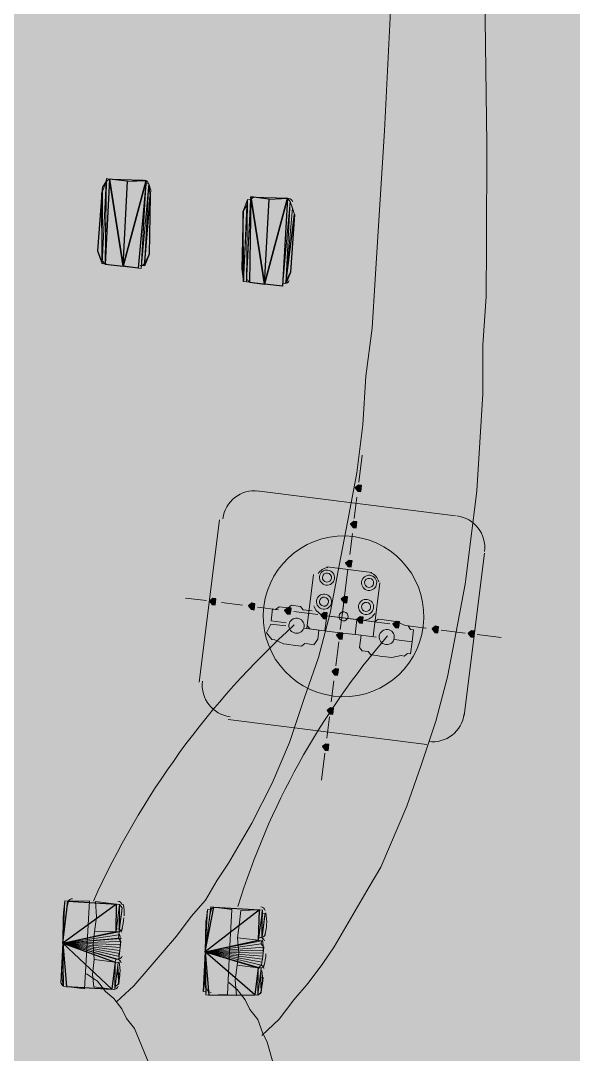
# Model space of a CAD drawing. Header units: metres. Extents: x -4 to 509425, y 7549 to 4732445.
# Drawn here: x 476030.626 to 476032.169, y 4719781.604 to 4719784.49 of the extents above; entities that cross this region are included whole.
import ezdxf

# ---------------------------------------------------------------- set-up
doc = ezdxf.new("R2010")
doc.units = ezdxf.units.M
doc.header["$LTSCALE"] = 0.01
doc.header["$MEASUREMENT"] = 0
doc.layers.get('0').update_dxf_attribs({"lineweight": 0})
doc.layers.add('_SUBESTACIÓN', color=1, linetype='Continuous')
doc.layers.add('SUBESTACION LA VID', color=253, linetype='Continuous')

# ---------------------------------------------------------------- blocks, each defined once
blk = doc.blocks.new('A$Cfff6051d')
at = {"layer": 'SUBESTACION LA VID', "transparency": 33554687}
h = blk.add_hatch(color=256, dxfattribs=at)
h.dxf.hatch_style = 2
h.paths.add_polyline_path([(476031.5767, 4719783.1835), (476031.5778, 4719783.1919), (476031.5694, 4719783.193), (476031.5599, 4719783.1856), (476031.5673, 4719783.1762), (476031.5757, 4719783.1751)])
h = blk.add_hatch(color=256, dxfattribs=at)
h.dxf.hatch_style = 2
h.paths.add_polyline_path([(476031.5641, 4719783.0827), (476031.5651, 4719783.0911), (476031.5567, 4719783.0922), (476031.5473, 4719783.0848), (476031.5546, 4719783.0754), (476031.563, 4719783.0743)])
h = blk.add_hatch(color=256, dxfattribs=at)
h.dxf.hatch_style = 2
h.paths.add_polyline_path([(476031.5504, 4719782.9735), (476031.5515, 4719782.9819), (476031.5431, 4719782.983), (476031.5336, 4719782.9756), (476031.541, 4719782.9662), (476031.5494, 4719782.9651)])
h = blk.add_hatch(color=256, dxfattribs=at)
h.dxf.hatch_style = 2
h.paths.add_polyline_path([(476031.1702, 4719782.8676), (476031.1713, 4719782.876), (476031.1629, 4719782.877), (476031.1534, 4719782.8697), (476031.1608, 4719782.8602), (476031.1692, 4719782.8592)])
h = blk.add_hatch(color=256, dxfattribs=at)
h.dxf.hatch_style = 2
h.paths.add_polyline_path([(476031.5378, 4719782.8727), (476031.5388, 4719782.8811), (476031.5304, 4719782.8822), (476031.521, 4719782.8748), (476031.5283, 4719782.8654), (476031.5367, 4719782.8643)])
h = blk.add_hatch(color=256, dxfattribs=at)
h.dxf.hatch_style = 2
h.paths.add_polyline_path([(476031.2794, 4719782.8539), (476031.2805, 4719782.8623), (476031.2721, 4719782.8634), (476031.2626, 4719782.856), (476031.27, 4719782.8466), (476031.2784, 4719782.8455)])
h = blk.add_hatch(color=256, dxfattribs=at)
h.dxf.hatch_style = 2
h.paths.add_polyline_path([(476031.3802, 4719782.8413), (476031.3813, 4719782.8497), (476031.3729, 4719782.8507), (476031.3634, 4719782.8434), (476031.3708, 4719782.8339), (476031.3792, 4719782.8329)])
h = blk.add_hatch(color=256, dxfattribs=at)
h.dxf.hatch_style = 2
h.paths.add_polyline_path([(476031.481, 4719782.8286), (476031.4821, 4719782.837), (476031.4737, 4719782.8381), (476031.4642, 4719782.8307), (476031.4716, 4719782.8213), (476031.48, 4719782.8202)])
h = blk.add_hatch(color=256, dxfattribs=at)
h.dxf.hatch_style = 2
h.paths.add_polyline_path([(476031.5819, 4719782.816), (476031.5829, 4719782.8244), (476031.5745, 4719782.8254), (476031.565, 4719782.8181), (476031.5724, 4719782.8086), (476031.5808, 4719782.8076)])
h = blk.add_hatch(color=256, dxfattribs=at)
h.dxf.hatch_style = 2
h.paths.add_polyline_path([(476031.6827, 4719782.8034), (476031.6837, 4719782.8118), (476031.6753, 4719782.8128), (476031.6659, 4719782.8055), (476031.6732, 4719782.796), (476031.6816, 4719782.795)])
h = blk.add_hatch(color=256, dxfattribs=at)
h.dxf.hatch_style = 2
h.paths.add_polyline_path([(476031.7919, 4719782.7897), (476031.7929, 4719782.7981), (476031.7845, 4719782.7991), (476031.7751, 4719782.7918), (476031.7824, 4719782.7823), (476031.7908, 4719782.7813)])
h = blk.add_hatch(color=256, dxfattribs=at)
h.dxf.hatch_style = 2
h.paths.add_polyline_path([(476031.5251, 4719782.7719), (476031.5262, 4719782.7803), (476031.5178, 4719782.7814), (476031.5083, 4719782.774), (476031.5157, 4719782.7646), (476031.5241, 4719782.7635)])
h = blk.add_hatch(color=256, dxfattribs=at)
h.dxf.hatch_style = 2
h.paths.add_polyline_path([(476031.8927, 4719782.777), (476031.8937, 4719782.7854), (476031.8853, 4719782.7865), (476031.8759, 4719782.7791), (476031.8832, 4719782.7697), (476031.8916, 4719782.7686)])
h = blk.add_hatch(color=256, dxfattribs=at)
h.dxf.hatch_style = 2
h.paths.add_polyline_path([(476031.5125, 4719782.6711), (476031.5135, 4719782.6795), (476031.5051, 4719782.6806), (476031.4957, 4719782.6732), (476031.503, 4719782.6638), (476031.5114, 4719782.6627)])
h = blk.add_hatch(color=256, dxfattribs=at)
h.dxf.hatch_style = 2
h.paths.add_polyline_path([(476031.4988, 4719782.5619), (476031.4999, 4719782.5703), (476031.4915, 4719782.5714), (476031.482, 4719782.564), (476031.4893, 4719782.5545), (476031.4977, 4719782.5535)])
h = blk.add_hatch(color=256, dxfattribs=at)
h.dxf.hatch_style = 2
h.paths.add_polyline_path([(476031.4862, 4719782.4611), (476031.4872, 4719782.4695), (476031.4788, 4719782.4705), (476031.4694, 4719782.4632), (476031.4767, 4719782.4537), (476031.4851, 4719782.4527)])
at = {"layer": 'SUBESTACION LA VID', "lineweight": 0}
for p, q in [((476030.9123, 4719783.8044), (476030.8745, 4719784.048)), ((476030.9123, 4719783.8044), (476030.9764, 4719784.0438)), ((476031.3071, 4719783.7549), (476031.2694, 4719783.9985)), ((476031.3071, 4719783.7549), (476031.3712, 4719783.9943)), ((476030.8535, 4719783.8117), (476030.8409, 4719783.8474)), ((476030.9721, 4719783.8054), (476030.9847, 4719783.8379)), ((476031.2483, 4719783.7622), (476031.2441, 4719783.7969)), ((476031.3669, 4719783.7559), (476031.3795, 4719783.7884)), ((476030.9063, 4719781.9877), (476030.9053, 4719781.9793)), ((476031.3001, 4719781.9981), (476031.3001, 4719781.9298)), ((476031.3085, 4719781.997), (476031.3001, 4719781.9298)), ((476030.7436, 4719781.9143), (476030.9, 4719781.9373)), ((476030.7436, 4719781.9143), (476030.9, 4719781.9373)), ((476030.7436, 4719781.9143), (476030.9, 4719781.9373)), ((476030.7436, 4719781.9143), (476030.9, 4719781.9373)), ((476030.7436, 4719781.9143), (476030.899, 4719781.9289)), ((476030.7436, 4719781.9143), (476030.9074, 4719781.9279)), ((476031.1415, 4719781.89), (476031.2907, 4719781.9225)), ((476030.7436, 4719781.9143), (476030.9063, 4719781.9195)), ((476030.7436, 4719781.9143), (476030.9063, 4719781.9195)), ((476030.7436, 4719781.9143), (476030.8916, 4719781.8701)), ((476030.7436, 4719781.9143), (476030.8916, 4719781.8701)), ((476030.7436, 4719781.9143), (476030.8916, 4719781.8701)), ((476030.7436, 4719781.9143), (476030.8916, 4719781.8701)), ((476030.7436, 4719781.9143), (476030.9, 4719781.8691)), ((476030.7436, 4719781.9143), (476030.9, 4719781.8691)), ((476030.7436, 4719781.9143), (476030.901, 4719781.8775)), ((476030.7436, 4719781.9143), (476030.901, 4719781.8775)), ((476030.7436, 4719781.9143), (476030.901, 4719781.8775)), ((476030.7436, 4719781.9143), (476030.9021, 4719781.8859)), ((476030.7436, 4719781.9143), (476030.9021, 4719781.8859)), ((476030.7436, 4719781.9143), (476030.9032, 4719781.8943)), ((476030.9032, 4719781.8943), (476030.7436, 4719781.9143)), ((476030.9042, 4719781.9027), (476030.7436, 4719781.9143)), ((476030.9053, 4719781.9111), (476030.7436, 4719781.9143)), ((476030.9053, 4719781.9111), (476030.7436, 4719781.9143)), ((476030.9053, 4719781.9111), (476030.9042, 4719781.9027)), ((476030.9042, 4719781.9027), (476030.9042, 4719781.9027)), ((476031.1415, 4719781.89), (476031.2991, 4719781.9214)), ((476031.1415, 4719781.89), (476031.2991, 4719781.9214)), ((476031.1415, 4719781.89), (476031.2991, 4719781.9214)), ((476031.1415, 4719781.89), (476031.2991, 4719781.9214)), ((476031.1415, 4719781.89), (476031.2991, 4719781.9214)), ((476031.1415, 4719781.89), (476031.298, 4719781.913)), ((476031.1415, 4719781.89), (476031.298, 4719781.913)), ((476031.1415, 4719781.89), (476031.3053, 4719781.9036)), ((476031.1415, 4719781.89), (476031.3053, 4719781.9036)), ((476031.1415, 4719781.89), (476031.3043, 4719781.8952)), ((476031.3043, 4719781.8952), (476031.1415, 4719781.89)), ((476031.3043, 4719781.8952), (476031.3032, 4719781.8868)), ((476031.1415, 4719781.89), (476031.152, 4719781.7692)), ((476031.1415, 4719781.89), (476031.299, 4719781.8532)), ((476031.1415, 4719781.89), (476031.299, 4719781.8532)), ((476031.1415, 4719781.89), (476031.299, 4719781.8532)), ((476031.1415, 4719781.89), (476031.299, 4719781.8532)), ((476031.1415, 4719781.89), (476031.3001, 4719781.8616)), ((476031.1415, 4719781.89), (476031.3001, 4719781.8616)), ((476031.1415, 4719781.89), (476031.3011, 4719781.87)), ((476031.1415, 4719781.89), (476031.3022, 4719781.8784)), ((476031.3022, 4719781.8784), (476031.1415, 4719781.89)), ((476031.3022, 4719781.8784), (476031.1415, 4719781.89)), ((476031.3032, 4719781.8868), (476031.1415, 4719781.89)), ((476031.3022, 4719781.8784), (476031.3032, 4719781.8868)), ((476030.8895, 4719781.7851), (476030.8989, 4719781.8607)), ((476030.8905, 4719781.7935), (476030.8989, 4719781.8607)), ((476031.2979, 4719781.7765), (476031.2969, 4719781.8364))]:
    blk.add_line(p, q, dxfattribs=at)
at = {"layer": 'SUBESTACION LA VID', "lineweight": 15}
for p, q in [((476030.968, 4719784.0448), (476030.8745, 4719784.048)), ((476030.9249, 4719784.0417), (476030.9123, 4719783.8044)), ((476031.3712, 4719783.9943), (476031.2778, 4719783.9974)), ((476031.3198, 4719783.9922), (476031.3071, 4719783.7549)), ((476030.8619, 4719783.8107), (476030.9543, 4719783.7991)), ((476031.2651, 4719783.7601), (476031.3575, 4719783.7485)), ((476031.5799, 4719783.277), (476031.5704, 4719783.2014)), ((476031.2859, 4719783.1773), (476031.8403, 4719783.1078)), ((476031.5652, 4719783.1594), (476031.5578, 4719783.1006)), ((476031.125, 4719782.6429), (476031.1819, 4719783.0965)), ((476031.5525, 4719783.0586), (476031.5452, 4719782.9998)), ((476031.8642, 4719782.5502), (476031.9211, 4719783.0038)), ((476031.6071, 4719782.9493), (476031.4811, 4719782.9651)), ((476031.523, 4719782.8234), (476031.5399, 4719782.9578)), ((476031.5399, 4719782.9578), (476031.5325, 4719782.899)), ((476031.0862, 4719782.8781), (476031.145, 4719782.8708)), ((476031.187, 4719782.8655), (476031.2458, 4719782.8581)), ((476031.2878, 4719782.8528), (476031.3466, 4719782.8455)), ((476031.5273, 4719782.857), (476031.5188, 4719782.7898)), ((476031.3886, 4719782.8402), (476031.4558, 4719782.8318)), ((476031.6155, 4719782.8118), (476031.4642, 4719782.8307)), ((476031.4758, 4719782.7866), (476031.481, 4719782.8286)), ((476031.4894, 4719782.8276), (476031.5566, 4719782.8191)), ((476031.5598, 4719782.7761), (476031.565, 4719782.8181)), ((476031.5178, 4719782.7814), (476031.417, 4719782.794)), ((476031.5987, 4719782.8139), (476031.6575, 4719782.8065)), ((476031.6995, 4719782.8012), (476031.7583, 4719782.7939)), ((476031.8003, 4719782.7886), (476031.8675, 4719782.7802)), ((476031.5178, 4719782.7814), (476031.5766, 4719782.774)), ((476031.9011, 4719782.776), (476031.9683, 4719782.7675)), ((476031.5146, 4719782.7562), (476031.5062, 4719782.689)), ((476031.5009, 4719782.647), (476031.4936, 4719782.5882)), ((476031.2058, 4719782.5389), (476031.7602, 4719782.4694)), ((476031.4883, 4719782.5461), (476031.4809, 4719782.4873)), ((476031.4757, 4719782.4453), (476031.4662, 4719782.3697))]:
    blk.add_line(p, q, dxfattribs=at)
for points in [[(476031.6697, 4719784.7418), (476031.6422, 4719784.1821), (476031.6243, 4719783.9028), (476031.6158, 4719783.7674), (476031.6074, 4719783.6319), (476031.5905, 4719783.4975), (476031.582, 4719783.362), (476031.5652, 4719783.2276), (476031.5399, 4719783.0943), (476031.5158, 4719782.9693), (476031.4905, 4719782.836), (476031.4579, 4719782.7121), (476031.418, 4719782.5976), (476031.377, 4719782.4748), (476031.3286, 4719782.3614), (476031.2719, 4719782.2491), (476031.2393, 4719782.1934), (476031.2067, 4719782.1378), (476031.1752, 4719782.0905), (476031.1426, 4719782.0349), (476031.1027, 4719781.9887), (476031.0617, 4719781.9341), (476031.0218, 4719781.8879), (476030.9819, 4719781.8417), (476030.942, 4719781.7955), (476030.8937, 4719781.7504)], [(476031.9207, 4719784.7018), (476031.9278, 4719784.1463), (476031.9267, 4719783.8649), (476031.9256, 4719783.72), (476031.9171, 4719783.5845), (476031.9171, 4719783.448), (476031.9086, 4719783.3126), (476031.9002, 4719783.1771), (476031.8833, 4719783.0427), (476031.8675, 4719782.9167), (476031.8423, 4719782.7833), (476031.8181, 4719782.6584), (476031.7855, 4719782.5345), (476031.7445, 4719782.4116), (476031.7045, 4719782.2972), (476031.6562, 4719782.1838), (476031.632, 4719782.1271), (476031.5994, 4719782.0715), (476031.5669, 4719782.0158), (476031.5343, 4719781.9602), (476031.5017, 4719781.9045), (476031.4702, 4719781.8573), (476031.4292, 4719781.8027), (476031.3893, 4719781.7565), (476031.3483, 4719781.7019), (476031.3, 4719781.6568)], [(476030.9249, 4719784.0417), (476030.8745, 4719784.048), (476030.8661, 4719784.0491), (476030.8651, 4719784.0407), (476030.8546, 4719784.0249), (476030.8525, 4719784.0081), (476030.8409, 4719783.8474), (476030.8535, 4719783.8117), (476030.8619, 4719783.8107), (476030.9123, 4719783.8044), (476030.9249, 4719784.0417)], [(476030.8651, 4719784.0407), (476030.8525, 4719784.0081), (476030.8409, 4719783.8474), (476030.8535, 4719783.8117)], [(476030.9249, 4719784.0417), (476030.968, 4719784.0448), (476030.9764, 4719784.0438), (476030.9753, 4719784.0354), (476030.9837, 4719784.0343), (476030.99, 4719784.0165), (476030.9879, 4719783.9997), (476030.9847, 4719783.8379), (476030.9732, 4719783.8138), (476030.9721, 4719783.8054), (476030.9637, 4719783.8064), (476030.9627, 4719783.798), (476030.9543, 4719783.7991), (476030.9123, 4719783.8044), (476030.9249, 4719784.0417)], [(476030.9732, 4719783.8138), (476030.9847, 4719783.8379), (476030.9879, 4719783.9997), (476030.9837, 4719784.0343)], [(476031.3198, 4719783.9922), (476031.2778, 4719783.9974), (476031.2694, 4719783.9985), (476031.2683, 4719783.9901), (476031.2599, 4719783.9912), (476031.2578, 4719783.9744), (476031.2473, 4719783.9586), (476031.2441, 4719783.7969), (476031.2493, 4719783.7706), (476031.2483, 4719783.7622), (476031.2567, 4719783.7612), (476031.2651, 4719783.7601), (476031.3071, 4719783.7549), (476031.3198, 4719783.9922)], [(476031.2599, 4719783.9912), (476031.2473, 4719783.9586), (476031.2441, 4719783.7969), (476031.2483, 4719783.7622)], [(476031.3198, 4719783.9922), (476031.3712, 4719783.9943), (476031.3786, 4719783.9848), (476031.3849, 4719783.967), (476031.3911, 4719783.9491), (476031.3795, 4719783.7884), (476031.368, 4719783.7643), (476031.3669, 4719783.7559), (476031.3585, 4719783.7569), (476031.3575, 4719783.7485), (476031.3071, 4719783.7549), (476031.3198, 4719783.9922)], [(476031.368, 4719783.7643), (476031.3795, 4719783.7884), (476031.3911, 4719783.9491), (476031.3786, 4719783.9848)], [(476031.4254, 4719782.7929), (476031.4264, 4719782.8013), (476031.4443, 4719782.9441)], [(476031.4338, 4719782.7919), (476031.4264, 4719782.8013), (476031.4443, 4719782.9441)], [(476031.6102, 4719782.7698), (476031.6112, 4719782.7782), (476031.6291, 4719782.921)], [(476031.3676, 4719782.8087), (476031.3256, 4719782.814), (476031.3288, 4719782.8392), (476031.3298, 4719782.8476), (476031.3382, 4719782.8465), (476031.3477, 4719782.8539), (476031.3729, 4719782.8507), (476031.3824, 4719782.8581), (476031.4076, 4719782.8549), (476031.4149, 4719782.8455), (476031.4233, 4719782.8444), (476031.4317, 4719782.8433), (476031.4401, 4719782.8423)], [(476031.6155, 4719782.8118), (476031.6249, 4719782.8191), (476031.6333, 4719782.8181), (476031.6417, 4719782.817), (476031.6669, 4719782.8139), (476031.6753, 4719782.8128), (476031.6995, 4719782.8012), (476031.7079, 4719782.8002), (476031.7152, 4719782.7907), (476031.7236, 4719782.7897), (476031.7194, 4719782.7561), (476031.669, 4719782.7624), (476031.7194, 4719782.7561), (476031.7152, 4719782.7225), (476031.7068, 4719782.7235), (476031.6973, 4719782.7162), (476031.6889, 4719782.7172), (476031.6627, 4719782.712), (476031.6543, 4719782.713), (476031.6291, 4719782.7162), (476031.6207, 4719782.7173), (476031.6123, 4719782.7183), (476031.6039, 4719782.7194), (476031.5965, 4719782.7288), (476031.5797, 4719782.7309), (476031.5724, 4719782.7404), (476031.5766, 4719782.774), (476031.6186, 4719782.7687), (476031.5766, 4719782.774)], [(476031.3666, 4719782.8003), (476031.3246, 4719782.8056), (476031.313, 4719782.7814), (476031.3204, 4719782.772), (476031.3277, 4719782.7625), (476031.3361, 4719782.7615), (476031.3603, 4719782.7499), (476031.3687, 4719782.7489), (476031.3939, 4719782.7457), (476031.4023, 4719782.7446), (476031.4107, 4719782.7436), (476031.4201, 4719782.7509), (476031.4285, 4719782.7499), (476031.4453, 4719782.7478), (476031.4558, 4719782.7635), (476031.459, 4719782.7887), (476031.417, 4719782.794)], [(476030.8938, 4719782.0234), (476030.7583, 4719782.0319), (476030.7499, 4719782.0329), (476030.7488, 4719782.0245), (476030.7478, 4719782.0161), (476030.7467, 4719782.0077), (476030.7457, 4719781.9993), (476030.7436, 4719781.9143), (476030.9042, 4719781.9027), (476030.9053, 4719781.9111), (476030.9063, 4719781.9195), (476030.899, 4719781.9289), (476030.9, 4719781.9373), (476030.9011, 4719781.9457), (476030.8927, 4719781.9468), (476030.9011, 4719781.9457), (476030.9021, 4719781.9541), (476030.9032, 4719781.9625), (476030.9042, 4719781.9709), (476030.9053, 4719781.9793), (476030.9063, 4719781.9877), (476030.9074, 4719781.9961), (476030.9084, 4719782.0045), (476030.9095, 4719782.0129), (476030.9022, 4719782.0224), (476030.8938, 4719782.0234)], [(476030.754, 4719781.7935), (476030.8044, 4719781.7872), (476030.8118, 4719781.9142), (476030.8181, 4719782.0329), (476030.7583, 4719782.0319)], [(476030.8927, 4719781.9468), (476030.8328, 4719781.9457), (476030.8381, 4719781.9877), (476030.835, 4719782.0308), (476030.8938, 4719782.0234)], [(476031.2928, 4719782.0075), (476031.1657, 4719782.0149), (476031.1573, 4719782.016), (476031.1563, 4719782.0076), (476031.1479, 4719782.0086), (476031.1468, 4719782.0002), (476031.1458, 4719781.9918), (476031.1447, 4719781.9834), (476031.1437, 4719781.975), (476031.1415, 4719781.89), (476031.3032, 4719781.8868), (476031.3043, 4719781.8952), (476031.3053, 4719781.9036), (476031.298, 4719781.913), (476031.2991, 4719781.9214), (476031.2907, 4719781.9225), (476031.2917, 4719781.9309), (476031.3001, 4719781.9298), (476031.3012, 4719781.9382), (476031.3022, 4719781.9466), (476031.3033, 4719781.955), (476031.3043, 4719781.9634), (476031.3054, 4719781.9718), (476031.3064, 4719781.9802), (476031.3075, 4719781.9886), (476031.3085, 4719781.997), (476031.3001, 4719781.9981), (476031.3012, 4719782.0065), (476031.2928, 4719782.0075)], [(476031.152, 4719781.7692), (476031.2034, 4719781.7713), (476031.2098, 4719781.8899), (476031.2161, 4719782.0086), (476031.1657, 4719782.0149)], [(476030.7446, 4719781.9909), (476030.7436, 4719781.9143), (476030.7414, 4719781.8292)], [(476031.2907, 4719781.9225), (476031.2318, 4719781.9298), (476031.2371, 4719781.9718), (476031.2413, 4719782.0054), (476031.2928, 4719782.0075)], [(476031.1437, 4719781.975), (476031.1415, 4719781.89), (476031.1405, 4719781.8133)], [(476030.8905, 4719781.8617), (476030.8317, 4719781.8691), (476030.8286, 4719781.9121), (476030.8328, 4719781.9457), (476030.8927, 4719781.9468)], [(476031.2896, 4719781.8458), (476031.2308, 4719781.8532), (476031.235, 4719781.8868), (476031.2318, 4719781.9298), (476031.2907, 4719781.9225)], [(476030.8811, 4719781.7861), (476030.754, 4719781.7935), (476030.7456, 4719781.7946), (476030.7383, 4719781.804), (476030.7393, 4719781.8124), (476030.7404, 4719781.8208), (476030.7414, 4719781.8292), (476030.7436, 4719781.9143), (476030.9042, 4719781.9027), (476030.9032, 4719781.8943), (476030.9021, 4719781.8859), (476030.901, 4719781.8775), (476030.9, 4719781.8691), (476030.8916, 4719781.8701), (476030.8905, 4719781.8617), (476030.8989, 4719781.8607), (476030.8979, 4719781.8523), (476030.8968, 4719781.8439), (476030.8958, 4719781.8355), (476030.9031, 4719781.826), (476030.9021, 4719781.8176), (476030.901, 4719781.8092), (476030.9, 4719781.8008), (476030.8905, 4719781.7935), (476030.8895, 4719781.7851), (476030.8811, 4719781.7861)], [(476030.8811, 4719781.7861), (476030.8307, 4719781.7924), (476030.8265, 4719781.8271), (476030.8317, 4719781.8691), (476030.8905, 4719781.8617)], [(476031.2801, 4719781.7702), (476031.152, 4719781.7692), (476031.1436, 4719781.7703), (476031.1446, 4719781.7787), (476031.1362, 4719781.7797), (476031.1373, 4719781.7881), (476031.1383, 4719781.7965), (476031.1394, 4719781.8049), (476031.1405, 4719781.8133), (476031.1415, 4719781.89), (476031.3032, 4719781.8868), (476031.3022, 4719781.8784), (476031.3011, 4719781.87), (476031.3001, 4719781.8616), (476031.299, 4719781.8532), (476031.2896, 4719781.8458), (476031.298, 4719781.8448), (476031.2969, 4719781.8364), (476031.2959, 4719781.828), (476031.2948, 4719781.8196), (476031.3032, 4719781.8185), (476031.3022, 4719781.8101), (476031.3011, 4719781.8017), (476031.3001, 4719781.7933), (476031.299, 4719781.7849), (476031.2979, 4719781.7765), (476031.2885, 4719781.7692), (476031.2801, 4719781.7702)], [(476031.2801, 4719781.7702), (476031.2286, 4719781.7681), (476031.2255, 4719781.8112), (476031.2308, 4719781.8532), (476031.2896, 4719781.8458)], [(476031.1621, 4719780.7611), (476031.1359, 4719780.8241), (476031.1191, 4719780.8945), (476031.1118, 4719780.9722), (476031.095, 4719781.0426), (476031.0709, 4719781.1906), (476031.0552, 4719781.3377), (476031.0384, 4719781.408), (476031.0217, 4719781.4784), (476030.9965, 4719781.5498), (476030.9703, 4719781.6128), (476030.944, 4719781.6758), (476030.922, 4719781.7042), (476030.9084, 4719781.7315), (476030.8863, 4719781.7598), (476030.8632, 4719781.7798), (476030.8412, 4719781.8082), (476030.8097, 4719781.8292)], [(476031.3637, 4719780.7358), (476031.3543, 4719780.7967), (476031.347, 4719780.8745), (476031.347, 4719780.9427), (476031.347, 4719781.011), (476031.3565, 4719781.1548), (476031.3576, 4719781.2997), (476031.3587, 4719781.3764), (476031.3503, 4719781.4457), (476031.342, 4719781.515), (476031.3325, 4719781.5759), (476031.3147, 4719781.6379), (476031.3011, 4719781.6652), (476031.2885, 4719781.7009), (476031.2664, 4719781.7293), (476031.2528, 4719781.7566), (476031.2307, 4719781.7849), (476031.2077, 4719781.8049)]]:
    blk.add_lwpolyline(points, dxfattribs=at)
at = {"layer": 'SUBESTACION LA VID', "lineweight": 0}
for points in [[(476030.8619, 4719783.8107), (476030.8651, 4719784.0407), (476030.8619, 4719783.8107), (476030.8651, 4719784.0407), (476030.8619, 4719783.8107), (476030.8651, 4719784.0407), (476030.8535, 4719783.8117), (476030.8651, 4719784.0407), (476030.8535, 4719783.8117), (476030.8651, 4719784.0407), (476030.8535, 4719783.8117), (476030.8651, 4719784.0407)], [(476030.8745, 4719784.048), (476030.8619, 4719783.8107), (476030.8661, 4719784.0491), (476030.8619, 4719783.8107), (476030.8661, 4719784.0491)], [(476030.9249, 4719784.0417), (476030.8745, 4719784.048), (476030.9249, 4719784.0417)], [(476030.968, 4719784.0448), (476030.9249, 4719784.0417), (476030.9764, 4719784.0438)], [(476030.9543, 4719783.7991), (476030.9764, 4719784.0438), (476030.9543, 4719783.7991)], [(476030.9764, 4719784.0438), (476030.9627, 4719783.798), (476030.9753, 4719784.0354), (476030.9627, 4719783.798), (476030.9753, 4719784.0354), (476030.9637, 4719783.8064), (476030.9753, 4719784.0354)], [(476030.9637, 4719783.8064), (476030.9837, 4719784.0343), (476030.9637, 4719783.8064), (476030.9837, 4719784.0343), (476030.9637, 4719783.8064), (476030.9837, 4719784.0343), (476030.9637, 4719783.8064)], [(476030.9837, 4719784.0343), (476030.9721, 4719783.8054), (476030.99, 4719784.0165), (476030.9721, 4719783.8054), (476030.9879, 4719783.9997)], [(476030.8535, 4719783.8117), (476030.8546, 4719784.0249), (476030.8535, 4719783.8117), (476030.8525, 4719784.0081)], [(476031.2483, 4719783.7622), (476031.2578, 4719783.9744), (476031.2483, 4719783.7622), (476031.2473, 4719783.9586)], [(476031.2567, 4719783.7612), (476031.2694, 4719783.9985), (476031.2567, 4719783.7612), (476031.2683, 4719783.9901), (476031.2567, 4719783.7612), (476031.2599, 4719783.9912), (476031.2567, 4719783.7612), (476031.2599, 4719783.9912), (476031.2567, 4719783.7612), (476031.2599, 4719783.9912), (476031.2567, 4719783.7612), (476031.2599, 4719783.9912), (476031.2483, 4719783.7622), (476031.2599, 4719783.9912)], [(476031.2651, 4719783.7601), (476031.2694, 4719783.9985), (476031.2651, 4719783.7601)], [(476031.2778, 4719783.9974), (476031.3198, 4719783.9922), (476031.2694, 4719783.9985)], [(476031.3198, 4719783.9922), (476031.3712, 4719783.9943), (476031.3198, 4719783.9922)], [(476031.3575, 4719783.7485), (476031.3712, 4719783.9943), (476031.3575, 4719783.7485), (476031.3712, 4719783.9943)], [(476031.3575, 4719783.7485), (476031.3786, 4719783.9848), (476031.3575, 4719783.7485), (476031.3786, 4719783.9848), (476031.3585, 4719783.7569), (476031.3786, 4719783.9848), (476031.3585, 4719783.7569)], [(476031.3669, 4719783.7559), (476031.3786, 4719783.9848), (476031.3669, 4719783.7559), (476031.3786, 4719783.9848), (476031.3669, 4719783.7559), (476031.3786, 4719783.9848), (476031.3669, 4719783.7559), (476031.3849, 4719783.967), (476031.3669, 4719783.7559), (476031.3911, 4719783.9491)], [(476030.7436, 4719781.9143), (476030.7488, 4719782.0245), (476030.7436, 4719781.9143), (476030.7499, 4719782.0329)], [(476030.7436, 4719781.9143), (476030.7583, 4719782.0319), (476030.7436, 4719781.9143), (476030.7583, 4719782.0319), (476030.7436, 4719781.9143), (476030.7583, 4719782.0319)], [(476030.7436, 4719781.9143), (476030.8927, 4719781.9468), (476030.9022, 4719782.0224), (476030.8927, 4719781.9468), (476030.9022, 4719782.0224), (476030.8927, 4719781.9468), (476030.7436, 4719781.9143)], [(476030.9022, 4719782.0224), (476030.8927, 4719781.9468), (476030.9022, 4719782.0224), (476030.9011, 4719781.9457), (476030.7436, 4719781.9143)], [(476030.7436, 4719781.9143), (476030.9011, 4719781.9457), (476030.9022, 4719782.0224)], [(476030.7436, 4719781.9143), (476030.7467, 4719782.0077), (476030.7436, 4719781.9143), (476030.7467, 4719782.0077), (476030.7436, 4719781.9143), (476030.7478, 4719782.0161), (476030.7436, 4719781.9143), (476030.7478, 4719782.0161)], [(476030.8938, 4719782.0234), (476030.8927, 4719781.9468), (476030.8938, 4719782.0234)], [(476030.9022, 4719782.0224), (476030.9011, 4719781.9457), (476030.9022, 4719782.0224), (476030.9011, 4719781.9457), (476030.9022, 4719782.0224)], [(476030.9011, 4719781.9457), (476030.9022, 4719782.0224), (476030.9021, 4719781.9541)], [(476030.9022, 4719782.0224), (476030.9021, 4719781.9541), (476030.9022, 4719782.0224), (476030.9021, 4719781.9541)], [(476030.9022, 4719782.0224), (476030.9021, 4719781.9541), (476030.9095, 4719782.0129)], [(476030.9021, 4719781.9541), (476030.9095, 4719782.0129), (476030.9032, 4719781.9625), (476030.9095, 4719782.0129)], [(476031.1415, 4719781.89), (476031.1563, 4719782.0076), (476031.1415, 4719781.89), (476031.1563, 4719782.0076), (476031.1415, 4719781.89), (476031.1573, 4719782.016), (476031.1415, 4719781.89)], [(476031.1415, 4719781.89), (476031.1458, 4719781.9918), (476031.1415, 4719781.89), (476031.1458, 4719781.9918), (476031.1415, 4719781.89), (476031.1468, 4719782.0002), (476031.1415, 4719781.89), (476031.1479, 4719782.0086)], [(476030.7436, 4719781.9143), (476030.7457, 4719781.9993), (476030.7436, 4719781.9143), (476030.7457, 4719781.9993)], [(476030.9084, 4719782.0045), (476030.9032, 4719781.9625), (476030.9084, 4719782.0045), (476030.9032, 4719781.9625)], [(476030.9084, 4719782.0045), (476030.9042, 4719781.9709), (476030.9084, 4719782.0045), (476030.9042, 4719781.9709)], [(476030.9074, 4719781.9961), (476030.9042, 4719781.9709), (476030.9074, 4719781.9961)], [(476030.9042, 4719781.9709), (476030.9074, 4719781.9961), (476030.9053, 4719781.9793)], [(476030.9074, 4719781.9961), (476030.9053, 4719781.9793), (476030.9074, 4719781.9961)], [(476031.1415, 4719781.89), (476031.2907, 4719781.9225), (476031.3012, 4719782.0065), (476031.2907, 4719781.9225)], [(476031.1415, 4719781.89), (476031.1437, 4719781.975), (476031.1415, 4719781.89), (476031.1447, 4719781.9834), (476031.1415, 4719781.89), (476031.1447, 4719781.9834)], [(476031.2928, 4719782.0075), (476031.2907, 4719781.9225), (476031.3012, 4719782.0065)], [(476031.3012, 4719782.0065), (476031.2917, 4719781.9309), (476031.3012, 4719782.0065)], [(476031.2917, 4719781.9309), (476031.3012, 4719782.0065), (476031.3001, 4719781.9298), (476031.3012, 4719782.0065)], [(476031.3012, 4719782.0065), (476031.3001, 4719781.9298), (476031.3012, 4719782.0065), (476031.3001, 4719781.9298), (476031.3012, 4719782.0065)], [(476031.3001, 4719781.9981), (476031.3001, 4719781.9298), (476031.3001, 4719781.9981)], [(476031.3001, 4719781.9981), (476031.3001, 4719781.9298), (476031.3001, 4719781.9981)], [(476031.3085, 4719781.997), (476031.3012, 4719781.9382), (476031.3085, 4719781.997)], [(476031.3085, 4719781.997), (476031.3012, 4719781.9382), (476031.3085, 4719781.997), (476031.3022, 4719781.9466)], [(476031.3075, 4719781.9886), (476031.3022, 4719781.9466), (476031.3075, 4719781.9886), (476031.3022, 4719781.9466)], [(476031.3075, 4719781.9886), (476031.3022, 4719781.9466), (476031.3075, 4719781.9886), (476031.3022, 4719781.9466)], [(476031.3022, 4719781.9466), (476031.3064, 4719781.9802), (476031.3033, 4719781.955)], [(476031.3064, 4719781.9802), (476031.3033, 4719781.955), (476031.3064, 4719781.9802)], [(476031.3033, 4719781.955), (476031.3054, 4719781.9718), (476031.3043, 4719781.9634)], [(476031.3054, 4719781.9718), (476031.3043, 4719781.9634), (476031.3054, 4719781.9718)], [(476030.7436, 4719781.9143), (476030.7404, 4719781.8208), (476030.7436, 4719781.9143), (476030.7404, 4719781.8208), (476030.7436, 4719781.9143), (476030.7393, 4719781.8124), (476030.7436, 4719781.9143), (476030.7383, 4719781.804), (476030.7436, 4719781.9143), (476030.7383, 4719781.804)], [(476030.7436, 4719781.9143), (476030.7414, 4719781.8292), (476030.7436, 4719781.9143), (476030.7414, 4719781.8292)], [(476030.7436, 4719781.9143), (476030.7456, 4719781.7946), (476030.7436, 4719781.9143), (476030.7456, 4719781.7946), (476030.7436, 4719781.9143), (476030.7456, 4719781.7946), (476030.7436, 4719781.9143)], [(476031.1362, 4719781.7797), (476031.1415, 4719781.89), (476031.1446, 4719781.7787), (476031.1415, 4719781.89), (476031.1446, 4719781.7787), (476031.1415, 4719781.89), (476031.1436, 4719781.7703)], [(476031.1415, 4719781.89), (476031.1373, 4719781.7881), (476031.1415, 4719781.89), (476031.1373, 4719781.7881)], [(476031.1405, 4719781.8133), (476031.1415, 4719781.89), (476031.1394, 4719781.8049), (476031.1415, 4719781.89), (476031.1394, 4719781.8049), (476031.1415, 4719781.89), (476031.1383, 4719781.7965), (476031.1415, 4719781.89), (476031.1383, 4719781.7965)], [(476031.1415, 4719781.89), (476031.2896, 4719781.8458), (476031.2885, 4719781.7692), (476031.2896, 4719781.8458), (476031.2885, 4719781.7692), (476031.2896, 4719781.8458), (476031.1415, 4719781.89)], [(476031.2885, 4719781.7692), (476031.2896, 4719781.8458), (476031.2885, 4719781.7692), (476031.2896, 4719781.8458), (476031.1415, 4719781.89)], [(476031.1415, 4719781.89), (476031.298, 4719781.8448), (476031.2885, 4719781.7692)], [(476030.8811, 4719781.7861), (476030.8905, 4719781.8617), (476030.8895, 4719781.7851)], [(476030.8895, 4719781.7851), (476030.8905, 4719781.8617), (476030.8895, 4719781.7851), (476030.8905, 4719781.8617), (476030.8895, 4719781.7851)], [(476030.8895, 4719781.7851), (476030.8905, 4719781.8617), (476030.8895, 4719781.7851), (476030.8905, 4719781.8617)], [(476030.8895, 4719781.7851), (476030.8905, 4719781.8617), (476030.8895, 4719781.7851), (476030.8905, 4719781.8617)], [(476030.8905, 4719781.7935), (476030.8989, 4719781.8607), (476030.8905, 4719781.7935)], [(476030.8905, 4719781.7935), (476030.8989, 4719781.8607), (476030.8905, 4719781.7935), (476030.8989, 4719781.8607)], [(476030.8905, 4719781.7935), (476030.8989, 4719781.8607), (476030.8905, 4719781.7935)], [(476030.8905, 4719781.7935), (476030.8979, 4719781.8523), (476030.8905, 4719781.7935), (476030.8979, 4719781.8523)], [(476030.8968, 4719781.8439), (476030.901, 4719781.8092), (476030.8958, 4719781.8355)], [(476030.9021, 4719781.8176), (476030.8958, 4719781.8355), (476030.9021, 4719781.8176)], [(476030.8958, 4719781.8355), (476030.9021, 4719781.8176), (476030.9031, 4719781.826)], [(476030.8979, 4719781.8523), (476030.9, 4719781.8008), (476030.8968, 4719781.8439), (476030.901, 4719781.8092)], [(476030.901, 4719781.8092), (476030.8968, 4719781.8439), (476030.901, 4719781.8092), (476030.8968, 4719781.8439)], [(476031.2885, 4719781.7692), (476031.2896, 4719781.8458), (476031.2885, 4719781.7692)], [(476031.2885, 4719781.7692), (476031.2896, 4719781.8458), (476031.2885, 4719781.7692), (476031.298, 4719781.8448), (476031.2885, 4719781.7692)], [(476031.298, 4719781.8448), (476031.2885, 4719781.7692), (476031.2969, 4719781.8364)], [(476031.2885, 4719781.7692), (476031.2969, 4719781.8364), (476031.2885, 4719781.7692)], [(476031.2969, 4719781.8364), (476031.2979, 4719781.7765), (476031.2959, 4719781.828), (476031.2979, 4719781.7765)], [(476031.2979, 4719781.7765), (476031.2969, 4719781.8364), (476031.2979, 4719781.7765)], [(476030.9021, 4719781.8176), (476030.9031, 4719781.826), (476030.9021, 4719781.8176)], [(476031.2959, 4719781.828), (476031.299, 4719781.7849), (476031.2948, 4719781.8196), (476031.299, 4719781.7849)], [(476031.2948, 4719781.8196), (476031.3001, 4719781.7933), (476031.3032, 4719781.8185)], [(476031.299, 4719781.7849), (476031.2959, 4719781.828), (476031.299, 4719781.7849), (476031.2959, 4719781.828)], [(476031.3032, 4719781.8185), (476031.3001, 4719781.7933), (476031.3022, 4719781.8101)], [(476031.3011, 4719781.8017), (476031.3022, 4719781.8101), (476031.3011, 4719781.8017)], [(476031.3011, 4719781.8017), (476031.3022, 4719781.8101), (476031.3011, 4719781.8017)]]:
    blk.add_lwpolyline(points, dxfattribs=at)
at = {"layer": 'SUBESTACION LA VID'}
for points in [[(476030.9123, 4719783.8044), (476030.8745, 4719784.048), (476030.8619, 4719783.8107)], [(476030.9249, 4719784.0417), (476030.8745, 4719784.048), (476030.9123, 4719783.8044)], [(476030.9249, 4719784.0417), (476030.9764, 4719784.0438), (476030.9123, 4719783.8044)], [(476030.9123, 4719783.8044), (476030.9764, 4719784.0438), (476030.9543, 4719783.7991)], [(476030.8409, 4719783.8474), (476030.8535, 4719783.8117), (476030.8525, 4719784.0081)], [(476030.9847, 4719783.8379), (476030.9721, 4719783.8054), (476030.9879, 4719783.9997)], [(476031.3071, 4719783.7549), (476031.2694, 4719783.9985), (476031.2651, 4719783.7601)], [(476031.3198, 4719783.9922), (476031.2694, 4719783.9985), (476031.3071, 4719783.7549)], [(476031.3198, 4719783.9922), (476031.3712, 4719783.9943), (476031.3071, 4719783.7549)], [(476031.3071, 4719783.7549), (476031.3712, 4719783.9943), (476031.3575, 4719783.7485)], [(476031.2441, 4719783.7969), (476031.2483, 4719783.7622), (476031.2473, 4719783.9586)], [(476031.3795, 4719783.7884), (476031.3669, 4719783.7559), (476031.3911, 4719783.9491)], [(476031.5767, 4719783.1835), (476031.5778, 4719783.1919), (476031.5694, 4719783.193), (476031.5599, 4719783.1856), (476031.5673, 4719783.1762), (476031.5757, 4719783.1751)], [(476031.5641, 4719783.0827), (476031.5651, 4719783.0911), (476031.5567, 4719783.0922), (476031.5473, 4719783.0848), (476031.5546, 4719783.0754), (476031.563, 4719783.0743)], [(476031.5504, 4719782.9735), (476031.5515, 4719782.9819), (476031.5431, 4719782.983), (476031.5336, 4719782.9756), (476031.541, 4719782.9662), (476031.5494, 4719782.9651)], [(476031.1702, 4719782.8676), (476031.1713, 4719782.876), (476031.1629, 4719782.877), (476031.1534, 4719782.8697), (476031.1608, 4719782.8602), (476031.1692, 4719782.8592)], [(476031.5378, 4719782.8727), (476031.5388, 4719782.8811), (476031.5304, 4719782.8822), (476031.521, 4719782.8748), (476031.5283, 4719782.8654), (476031.5367, 4719782.8643)], [(476031.2794, 4719782.8539), (476031.2805, 4719782.8623), (476031.2721, 4719782.8634), (476031.2626, 4719782.856), (476031.27, 4719782.8466), (476031.2784, 4719782.8455)], [(476031.3802, 4719782.8413), (476031.3813, 4719782.8497), (476031.3729, 4719782.8507), (476031.3634, 4719782.8434), (476031.3708, 4719782.8339), (476031.3792, 4719782.8329)], [(476031.481, 4719782.8286), (476031.4821, 4719782.837), (476031.4737, 4719782.8381), (476031.4642, 4719782.8307), (476031.4716, 4719782.8213), (476031.48, 4719782.8202)], [(476031.5819, 4719782.816), (476031.5829, 4719782.8244), (476031.5745, 4719782.8254), (476031.565, 4719782.8181), (476031.5724, 4719782.8086), (476031.5808, 4719782.8076)], [(476031.6827, 4719782.8034), (476031.6837, 4719782.8118), (476031.6753, 4719782.8128), (476031.6659, 4719782.8055), (476031.6732, 4719782.796), (476031.6816, 4719782.795)], [(476031.7919, 4719782.7897), (476031.7929, 4719782.7981), (476031.7845, 4719782.7991), (476031.7751, 4719782.7918), (476031.7824, 4719782.7823), (476031.7908, 4719782.7813)], [(476031.5251, 4719782.7719), (476031.5262, 4719782.7803), (476031.5178, 4719782.7814), (476031.5083, 4719782.774), (476031.5157, 4719782.7646), (476031.5241, 4719782.7635)], [(476031.8927, 4719782.777), (476031.8937, 4719782.7854), (476031.8853, 4719782.7865), (476031.8759, 4719782.7791), (476031.8832, 4719782.7697), (476031.8916, 4719782.7686)], [(476031.5125, 4719782.6711), (476031.5135, 4719782.6795), (476031.5051, 4719782.6806), (476031.4957, 4719782.6732), (476031.503, 4719782.6638), (476031.5114, 4719782.6627)], [(476031.4988, 4719782.5619), (476031.4999, 4719782.5703), (476031.4915, 4719782.5714), (476031.482, 4719782.564), (476031.4893, 4719782.5545), (476031.4977, 4719782.5535)], [(476031.4862, 4719782.4611), (476031.4872, 4719782.4695), (476031.4788, 4719782.4705), (476031.4694, 4719782.4632), (476031.4767, 4719782.4537), (476031.4851, 4719782.4527)]]:
    blk.add_lwpolyline(points, close=True, dxfattribs=at)
at = {"layer": 'SUBESTACION LA VID', "lineweight": 0}
for points in [[(476030.9123, 4719783.8044), (476030.8745, 4719784.048), (476030.8619, 4719783.8107)], [(476030.9249, 4719784.0417), (476030.8745, 4719784.048), (476030.9123, 4719783.8044)], [(476030.9249, 4719784.0417), (476030.9764, 4719784.0438), (476030.9123, 4719783.8044)], [(476030.9123, 4719783.8044), (476030.9764, 4719784.0438), (476030.9543, 4719783.7991)], [(476030.8409, 4719783.8474), (476030.8535, 4719783.8117), (476030.8525, 4719784.0081)], [(476030.9847, 4719783.8379), (476030.9721, 4719783.8054), (476030.9879, 4719783.9997)], [(476031.3071, 4719783.7549), (476031.2694, 4719783.9985), (476031.2651, 4719783.7601)], [(476031.3198, 4719783.9922), (476031.2694, 4719783.9985), (476031.3071, 4719783.7549)], [(476031.3198, 4719783.9922), (476031.3712, 4719783.9943), (476031.3071, 4719783.7549)], [(476031.3071, 4719783.7549), (476031.3712, 4719783.9943), (476031.3575, 4719783.7485)], [(476031.2441, 4719783.7969), (476031.2483, 4719783.7622), (476031.2473, 4719783.9586)], [(476031.3795, 4719783.7884), (476031.3669, 4719783.7559), (476031.3911, 4719783.9491)], [(476031.5767, 4719783.1835), (476031.5778, 4719783.1919), (476031.5694, 4719783.193), (476031.5599, 4719783.1856), (476031.5673, 4719783.1762), (476031.5757, 4719783.1751)], [(476031.5641, 4719783.0827), (476031.5651, 4719783.0911), (476031.5567, 4719783.0922), (476031.5473, 4719783.0848), (476031.5546, 4719783.0754), (476031.563, 4719783.0743)], [(476031.5504, 4719782.9735), (476031.5515, 4719782.9819), (476031.5431, 4719782.983), (476031.5336, 4719782.9756), (476031.541, 4719782.9662), (476031.5494, 4719782.9651)], [(476031.1702, 4719782.8676), (476031.1713, 4719782.876), (476031.1629, 4719782.877), (476031.1534, 4719782.8697), (476031.1608, 4719782.8602), (476031.1692, 4719782.8592)], [(476031.5378, 4719782.8727), (476031.5388, 4719782.8811), (476031.5304, 4719782.8822), (476031.521, 4719782.8748), (476031.5283, 4719782.8654), (476031.5367, 4719782.8643)], [(476031.2794, 4719782.8539), (476031.2805, 4719782.8623), (476031.2721, 4719782.8634), (476031.2626, 4719782.856), (476031.27, 4719782.8466), (476031.2784, 4719782.8455)], [(476031.3802, 4719782.8413), (476031.3813, 4719782.8497), (476031.3729, 4719782.8507), (476031.3634, 4719782.8434), (476031.3708, 4719782.8339), (476031.3792, 4719782.8329)], [(476031.481, 4719782.8286), (476031.4821, 4719782.837), (476031.4737, 4719782.8381), (476031.4642, 4719782.8307), (476031.4716, 4719782.8213), (476031.48, 4719782.8202)], [(476031.5819, 4719782.816), (476031.5829, 4719782.8244), (476031.5745, 4719782.8254), (476031.565, 4719782.8181), (476031.5724, 4719782.8086), (476031.5808, 4719782.8076)], [(476031.6827, 4719782.8034), (476031.6837, 4719782.8118), (476031.6753, 4719782.8128), (476031.6659, 4719782.8055), (476031.6732, 4719782.796), (476031.6816, 4719782.795)], [(476031.7919, 4719782.7897), (476031.7929, 4719782.7981), (476031.7845, 4719782.7991), (476031.7751, 4719782.7918), (476031.7824, 4719782.7823), (476031.7908, 4719782.7813)], [(476031.5251, 4719782.7719), (476031.5262, 4719782.7803), (476031.5178, 4719782.7814), (476031.5083, 4719782.774), (476031.5157, 4719782.7646), (476031.5241, 4719782.7635)], [(476031.8927, 4719782.777), (476031.8937, 4719782.7854), (476031.8853, 4719782.7865), (476031.8759, 4719782.7791), (476031.8832, 4719782.7697), (476031.8916, 4719782.7686)], [(476031.5125, 4719782.6711), (476031.5135, 4719782.6795), (476031.5051, 4719782.6806), (476031.4957, 4719782.6732), (476031.503, 4719782.6638), (476031.5114, 4719782.6627)], [(476031.4988, 4719782.5619), (476031.4999, 4719782.5703), (476031.4915, 4719782.5714), (476031.482, 4719782.564), (476031.4893, 4719782.5545), (476031.4977, 4719782.5535)], [(476031.4862, 4719782.4611), (476031.4872, 4719782.4695), (476031.4788, 4719782.4705), (476031.4694, 4719782.4632), (476031.4767, 4719782.4537), (476031.4851, 4719782.4527)]]:
    blk.add_lwpolyline(points, close=True, dxfattribs=at)
at = {"layer": 'SUBESTACION LA VID', "lineweight": 15}
for points in [[(476030.8778, 4719784.0476), (476030.8724, 4719784.0478), (476030.8675, 4719784.0447), (476030.8654, 4719784.0398)], [(476030.9828, 4719784.0352), (476030.9813, 4719784.0404), (476030.9767, 4719784.0441), (476030.9713, 4719784.0444)], [(476031.281, 4719783.997), (476031.2757, 4719783.9973), (476031.2707, 4719783.9942), (476031.2687, 4719783.9892)], [(476031.386, 4719783.9846), (476031.3845, 4719783.9899), (476031.3799, 4719783.9935), (476031.3745, 4719783.9938)], [(476030.8555, 4719783.8191), (476030.857, 4719783.8139), (476030.8616, 4719783.8103), (476030.867, 4719783.8101)], [(476030.9604, 4719783.8069), (476030.9659, 4719783.8066), (476030.9709, 4719783.8098), (476030.9729, 4719783.8148)], [(476031.2587, 4719783.7685), (476031.2603, 4719783.7634), (476031.2649, 4719783.7598), (476031.2702, 4719783.7595)], [(476031.3637, 4719783.7563), (476031.3691, 4719783.7561), (476031.3741, 4719783.7593), (476031.3761, 4719783.7643)], [(476031.2901, 4719783.1768), (476031.2413, 4719783.1829), (476031.1969, 4719783.1484), (476031.1908, 4719783.0997)], [(476031.9216, 4719783.008), (476031.9277, 4719783.0567), (476031.8932, 4719783.1012), (476031.8445, 4719783.1073)], [(476031.4838, 4719782.9635), (476031.4726, 4719782.962), (476031.4627, 4719782.9555), (476031.4567, 4719782.946)], [(476031.6263, 4719782.9237), (476031.6231, 4719782.9351), (476031.6147, 4719782.9442), (476031.6037, 4719782.9486)], [(476031.445, 4719782.8563), (476031.4483, 4719782.845), (476031.4567, 4719782.8358), (476031.4676, 4719782.8315)], [(476031.5871, 4719782.8165), (476031.5989, 4719782.818), (476031.6092, 4719782.8248), (476031.6152, 4719782.835)], [(476031.3904, 4719782.803), (476031.1524, 4719782.5873), (476030.9614, 4719782.3249), (476030.8292, 4719782.0322)], [(476031.651, 4719782.7728), (476031.4613, 4719782.5522), (476031.319, 4719782.295), (476031.233, 4719782.0171)], [(476031.1339, 4719782.646), (476031.1278, 4719782.5973), (476031.1624, 4719782.5529), (476031.2111, 4719782.5468)], [(476031.7655, 4719782.4773), (476031.8142, 4719782.4712), (476031.8586, 4719782.5057), (476031.8648, 4719782.5544)], [(476030.7714, 4719782.0387), (476030.7656, 4719782.0392), (476030.7603, 4719782.0357), (476030.7584, 4719782.0303)], [(476030.76, 4719782.0318), (476030.7569, 4719782.0212), (476030.7551, 4719782.0103), (476030.7547, 4719781.9993)], [(476030.9098, 4719782.0217), (476030.9084, 4719782.0273), (476030.9035, 4719782.0313), (476030.8977, 4719782.0314)], [(476030.915, 4719781.9905), (476030.9157, 4719782.0015), (476030.915, 4719782.0125), (476030.9129, 4719782.0233)], [(476031.1693, 4719782.0145), (476031.1636, 4719782.0149), (476031.1583, 4719782.0114), (476031.1564, 4719782.006)], [(476031.3088, 4719782.0058), (476031.3075, 4719782.0114), (476031.3025, 4719782.0154), (476031.2968, 4719782.0155)], [(476030.9088, 4719781.9531), (476030.9119, 4719781.9637), (476030.9137, 4719781.9746), (476030.9141, 4719781.9856)], [(476031.158, 4719782.0075), (476031.1549, 4719781.997), (476031.1531, 4719781.986), (476031.1527, 4719781.975)], [(476031.3129, 4719781.9662), (476031.3136, 4719781.9772), (476031.313, 4719781.9882), (476031.3109, 4719781.999)], [(476030.9087, 4719781.945), (476030.9073, 4719781.9506), (476030.9024, 4719781.9546), (476030.8966, 4719781.9547)], [(476030.8975, 4719781.9462), (476030.9032, 4719781.9457), (476030.9085, 4719781.9492), (476030.9104, 4719781.9546)], [(476031.3078, 4719781.9372), (476031.3109, 4719781.9478), (476031.3127, 4719781.9587), (476031.3131, 4719781.9697)], [(476030.9044, 4719781.9065), (476030.9051, 4719781.9175), (476030.9045, 4719781.9285), (476030.9024, 4719781.9393)], [(476031.3067, 4719781.9207), (476031.3053, 4719781.9263), (476031.3004, 4719781.9303), (476031.2946, 4719781.9304)], [(476031.2965, 4719781.9303), (476031.3023, 4719781.9298), (476031.3076, 4719781.9333), (476031.3095, 4719781.9387)], [(476031.3035, 4719781.8906), (476031.3042, 4719781.9016), (476031.3035, 4719781.9126), (476031.3014, 4719781.9234)], [(476030.8993, 4719781.8775), (476030.9024, 4719781.8881), (476030.9042, 4719781.899), (476030.9046, 4719781.91)], [(476030.9066, 4719781.86), (476030.9052, 4719781.8656), (476030.9003, 4719781.8695), (476030.8945, 4719781.8697)], [(476030.8964, 4719781.8695), (476030.9021, 4719781.8691), (476030.9075, 4719781.8726), (476030.9094, 4719781.878)], [(476031.3057, 4719781.8522), (476031.3088, 4719781.8627), (476031.3106, 4719781.8736), (476031.311, 4719781.8846)], [(476030.9034, 4719781.8298), (476030.9041, 4719781.8408), (476030.9034, 4719781.8518), (476030.9013, 4719781.8626)], [(476031.3056, 4719781.8441), (476031.3042, 4719781.8497), (476031.2993, 4719781.8536), (476031.2935, 4719781.8538)], [(476031.2944, 4719781.8452), (476031.3001, 4719781.8448), (476031.3054, 4719781.8483), (476031.3073, 4719781.8537)], [(476031.3013, 4719781.8055), (476031.302, 4719781.8165), (476031.3013, 4719781.8275), (476031.2993, 4719781.8384)], [(476030.7422, 4719781.8338), (476030.7415, 4719781.8228), (476030.7422, 4719781.8118), (476030.7443, 4719781.801)], [(476030.8982, 4719781.8009), (476030.9014, 4719781.8114), (476030.9031, 4719781.8223), (476030.9035, 4719781.8333)], [(476031.1413, 4719781.8179), (476031.1406, 4719781.8069), (476031.1413, 4719781.7959), (476031.1433, 4719781.7851)], [(476031.2962, 4719781.7766), (476031.2993, 4719781.7871), (476031.3011, 4719781.798), (476031.3015, 4719781.809)], [(476030.739, 4719781.8037), (476030.7404, 4719781.798), (476030.7454, 4719781.7941), (476030.7511, 4719781.7939)], [(476030.8859, 4719781.7855), (476030.8916, 4719781.7851), (476030.8969, 4719781.7885), (476030.8988, 4719781.794)], [(476031.1465, 4719781.7867), (476031.1478, 4719781.7811), (476031.1528, 4719781.7771), (476031.1586, 4719781.777)], [(476031.2849, 4719781.7696), (476031.2906, 4719781.7692), (476031.296, 4719781.7726), (476031.2979, 4719781.7781)]]:
    blk.add_open_spline(points, degree=3, dxfattribs=at)
for points in [[(476031.4999, 4719782.6044), (476031.6228, 4719782.589), (476031.735, 4719782.6762), (476031.7504, 4719782.7991), (476031.7658, 4719782.9221), (476031.6786, 4719783.0342), (476031.5557, 4719783.0496), (476031.4327, 4719783.0651), (476031.3206, 4719782.9779), (476031.3052, 4719782.8549), (476031.2898, 4719782.732), (476031.3769, 4719782.6198), (476031.4999, 4719782.6044)], [(476031.4606, 4719782.9378), (476031.4592, 4719782.9262), (476031.4674, 4719782.9157), (476031.479, 4719782.9142), (476031.4906, 4719782.9128), (476031.5012, 4719782.921), (476031.5026, 4719782.9326), (476031.5041, 4719782.9442), (476031.4958, 4719782.9548), (476031.4842, 4719782.9562), (476031.4726, 4719782.9577), (476031.4621, 4719782.9494), (476031.4606, 4719782.9378)], [(476031.469, 4719782.9368), (476031.4681, 4719782.9298), (476031.4731, 4719782.9235), (476031.48, 4719782.9226), (476031.487, 4719782.9217), (476031.4933, 4719782.9267), (476031.4942, 4719782.9336), (476031.4951, 4719782.9406), (476031.4901, 4719782.9469), (476031.4832, 4719782.9478), (476031.4762, 4719782.9487), (476031.4699, 4719782.9437), (476031.469, 4719782.9368)], [(476031.5782, 4719782.9231), (476031.5768, 4719782.9115), (476031.585, 4719782.9009), (476031.5966, 4719782.8995), (476031.6082, 4719782.898), (476031.6188, 4719782.9062), (476031.6202, 4719782.9178), (476031.6217, 4719782.9294), (476031.6134, 4719782.94), (476031.6018, 4719782.9415), (476031.5902, 4719782.9429), (476031.5797, 4719782.9347), (476031.5782, 4719782.9231)], [(476031.5866, 4719782.922), (476031.5857, 4719782.9151), (476031.5907, 4719782.9087), (476031.5976, 4719782.9079), (476031.6046, 4719782.907), (476031.6109, 4719782.9119), (476031.6118, 4719782.9189), (476031.6127, 4719782.9258), (476031.6078, 4719782.9322), (476031.6008, 4719782.9331), (476031.5938, 4719782.9339), (476031.5875, 4719782.929), (476031.5866, 4719782.922)], [(476031.4522, 4719782.8706), (476031.4507, 4719782.859), (476031.459, 4719782.8485), (476031.4706, 4719782.847), (476031.4821, 4719782.8456), (476031.4927, 4719782.8538), (476031.4942, 4719782.8654), (476031.4956, 4719782.877), (476031.4874, 4719782.8876), (476031.4758, 4719782.889), (476031.4642, 4719782.8905), (476031.4536, 4719782.8822), (476031.4522, 4719782.8706)], [(476031.4606, 4719782.8696), (476031.4597, 4719782.8626), (476031.4646, 4719782.8563), (476031.4716, 4719782.8554), (476031.4786, 4719782.8545), (476031.4849, 4719782.8595), (476031.4858, 4719782.8664), (476031.4867, 4719782.8734), (476031.4817, 4719782.8797), (476031.4748, 4719782.8806), (476031.4678, 4719782.8815), (476031.4615, 4719782.8765), (476031.4606, 4719782.8696)], [(476031.5698, 4719782.8559), (476031.5683, 4719782.8443), (476031.5766, 4719782.8337), (476031.5882, 4719782.8323), (476031.5998, 4719782.8308), (476031.6103, 4719782.839), (476031.6118, 4719782.8506), (476031.6132, 4719782.8622), (476031.605, 4719782.8728), (476031.5934, 4719782.8743), (476031.5818, 4719782.8757), (476031.5712, 4719782.8675), (476031.5698, 4719782.8559)], [(476031.5782, 4719782.8548), (476031.5773, 4719782.8479), (476031.5822, 4719782.8415), (476031.5892, 4719782.8407), (476031.5962, 4719782.8398), (476031.6025, 4719782.8447), (476031.6034, 4719782.8517), (476031.6043, 4719782.8586), (476031.5993, 4719782.865), (476031.5924, 4719782.8659), (476031.5854, 4719782.8667), (476031.5791, 4719782.8618), (476031.5782, 4719782.8548)], [(476031.3755, 4719782.8035), (476031.3741, 4719782.7919), (476031.3823, 4719782.7813), (476031.3939, 4719782.7798), (476031.4055, 4719782.7784), (476031.4161, 4719782.7866), (476031.4175, 4719782.7982), (476031.419, 4719782.8098), (476031.4107, 4719782.8204), (476031.3991, 4719782.8218), (476031.3875, 4719782.8233), (476031.377, 4719782.8151), (476031.3755, 4719782.8035)], [(476031.5262, 4719782.8144), (476031.5332, 4719782.8136), (476031.5395, 4719782.8185), (476031.5404, 4719782.8255), (476031.5412, 4719782.8324), (476031.5363, 4719782.8388), (476031.5294, 4719782.8396), (476031.5224, 4719782.8405), (476031.516, 4719782.8356), (476031.5152, 4719782.8286), (476031.5143, 4719782.8216), (476031.5192, 4719782.8153), (476031.5262, 4719782.8144)], [(476031.6275, 4719782.7719), (476031.6261, 4719782.7603), (476031.6343, 4719782.7497), (476031.6459, 4719782.7482), (476031.6575, 4719782.7468), (476031.6681, 4719782.755), (476031.6695, 4719782.7666), (476031.671, 4719782.7782), (476031.6627, 4719782.7888), (476031.6511, 4719782.7902), (476031.6395, 4719782.7917), (476031.629, 4719782.7835), (476031.6275, 4719782.7719)]]:
    blk.add_open_spline(points, degree=3, knots=[0, 0, 0, 0, 1, 1, 1, 2, 2, 2, 3, 3, 3, 4, 4, 4, 4], dxfattribs=at)
at = {"layer": 'SUBESTACION LA VID'}
for points in [[(476030.7583, 4719782.0319), (476030.7583, 4719782.0319), (476030.7436, 4719781.9143), (476030.7436, 4719781.9143), (476030.7436, 4719781.9143), (476030.8938, 4719782.0234), (476030.8938, 4719782.0234), (476030.8938, 4719782.0234), (476030.7583, 4719782.0319), (476030.7583, 4719782.0319)], [(476030.7436, 4719781.9143), (476030.7436, 4719781.9143), (476030.8938, 4719782.0234), (476030.8938, 4719782.0234), (476030.8938, 4719782.0234), (476030.8927, 4719781.9468), (476030.8927, 4719781.9468), (476030.8927, 4719781.9468), (476030.7436, 4719781.9143), (476030.7436, 4719781.9143)], [(476031.1657, 4719782.0149), (476031.1657, 4719782.0149), (476031.1415, 4719781.89), (476031.1415, 4719781.89), (476031.1415, 4719781.89), (476031.2928, 4719782.0075), (476031.2928, 4719782.0075), (476031.2928, 4719782.0075), (476031.1657, 4719782.0149), (476031.1657, 4719782.0149)], [(476031.1415, 4719781.89), (476031.1415, 4719781.89), (476031.2928, 4719782.0075), (476031.2928, 4719782.0075), (476031.2928, 4719782.0075), (476031.2907, 4719781.9225), (476031.2907, 4719781.9225), (476031.2907, 4719781.9225), (476031.1415, 4719781.89), (476031.1415, 4719781.89)], [(476030.754, 4719781.7935), (476030.754, 4719781.7935), (476030.7436, 4719781.9143), (476030.7436, 4719781.9143), (476030.7436, 4719781.9143), (476030.8811, 4719781.7861), (476030.8811, 4719781.7861), (476030.8811, 4719781.7861), (476030.754, 4719781.7935), (476030.754, 4719781.7935)], [(476030.7436, 4719781.9143), (476030.7436, 4719781.9143), (476030.8811, 4719781.7861), (476030.8811, 4719781.7861), (476030.8811, 4719781.7861), (476030.8905, 4719781.8617), (476030.8905, 4719781.8617), (476030.8905, 4719781.8617), (476030.7436, 4719781.9143), (476030.7436, 4719781.9143)], [(476031.152, 4719781.7692), (476031.152, 4719781.7692), (476031.1415, 4719781.89), (476031.1415, 4719781.89), (476031.1415, 4719781.89), (476031.2801, 4719781.7702), (476031.2801, 4719781.7702), (476031.2801, 4719781.7702), (476031.152, 4719781.7692), (476031.152, 4719781.7692)], [(476031.1415, 4719781.89), (476031.1415, 4719781.89), (476031.2801, 4719781.7702), (476031.2801, 4719781.7702), (476031.2801, 4719781.7702), (476031.2896, 4719781.8458), (476031.2896, 4719781.8458), (476031.2896, 4719781.8458), (476031.1415, 4719781.89), (476031.1415, 4719781.89)]]:
    blk.add_open_spline(points, degree=3, knots=[0, 0, 0, 0, 1, 1, 1, 2, 2, 2, 3, 3, 3, 3], dxfattribs=at)
at = {"layer": 'SUBESTACION LA VID', "lineweight": 0}
for points in [[(476030.7583, 4719782.0319), (476030.7583, 4719782.0319), (476030.7436, 4719781.9143), (476030.7436, 4719781.9143), (476030.7436, 4719781.9143), (476030.8938, 4719782.0234), (476030.8938, 4719782.0234), (476030.8938, 4719782.0234), (476030.7583, 4719782.0319), (476030.7583, 4719782.0319)], [(476030.7436, 4719781.9143), (476030.7436, 4719781.9143), (476030.8938, 4719782.0234), (476030.8938, 4719782.0234), (476030.8938, 4719782.0234), (476030.8927, 4719781.9468), (476030.8927, 4719781.9468), (476030.8927, 4719781.9468), (476030.7436, 4719781.9143), (476030.7436, 4719781.9143)], [(476031.1657, 4719782.0149), (476031.1657, 4719782.0149), (476031.1415, 4719781.89), (476031.1415, 4719781.89), (476031.1415, 4719781.89), (476031.2928, 4719782.0075), (476031.2928, 4719782.0075), (476031.2928, 4719782.0075), (476031.1657, 4719782.0149), (476031.1657, 4719782.0149)], [(476031.1415, 4719781.89), (476031.1415, 4719781.89), (476031.2928, 4719782.0075), (476031.2928, 4719782.0075), (476031.2928, 4719782.0075), (476031.2907, 4719781.9225), (476031.2907, 4719781.9225), (476031.2907, 4719781.9225), (476031.1415, 4719781.89), (476031.1415, 4719781.89)], [(476030.754, 4719781.7935), (476030.754, 4719781.7935), (476030.7436, 4719781.9143), (476030.7436, 4719781.9143), (476030.7436, 4719781.9143), (476030.8811, 4719781.7861), (476030.8811, 4719781.7861), (476030.8811, 4719781.7861), (476030.754, 4719781.7935), (476030.754, 4719781.7935)], [(476030.7436, 4719781.9143), (476030.7436, 4719781.9143), (476030.8811, 4719781.7861), (476030.8811, 4719781.7861), (476030.8811, 4719781.7861), (476030.8905, 4719781.8617), (476030.8905, 4719781.8617), (476030.8905, 4719781.8617), (476030.7436, 4719781.9143), (476030.7436, 4719781.9143)], [(476031.152, 4719781.7692), (476031.152, 4719781.7692), (476031.1415, 4719781.89), (476031.1415, 4719781.89), (476031.1415, 4719781.89), (476031.2801, 4719781.7702), (476031.2801, 4719781.7702), (476031.2801, 4719781.7702), (476031.152, 4719781.7692), (476031.152, 4719781.7692)], [(476031.1415, 4719781.89), (476031.1415, 4719781.89), (476031.2801, 4719781.7702), (476031.2801, 4719781.7702), (476031.2801, 4719781.7702), (476031.2896, 4719781.8458), (476031.2896, 4719781.8458), (476031.2896, 4719781.8458), (476031.1415, 4719781.89), (476031.1415, 4719781.89)]]:
    blk.add_open_spline(points, degree=3, knots=[0, 0, 0, 0, 1, 1, 1, 2, 2, 2, 3, 3, 3, 3], dxfattribs=at)

msp = doc.modelspace()

# ---------------------------------------------------------------- hatches: boundary and pattern name
at = {"layer": '_SUBESTACIÓN', "transparency": 33554559}
h = msp.add_hatch(color=1, dxfattribs=at)
h.dxf.hatch_style = 1
h.paths.add_polyline_path([(475968.6399, 4719805.825), (476089.9386, 4719790.615), (476078.1686, 4719696.74), (475956.8686, 4719711.9502)])

# ---------------------------------------------------------------- block references
at = {"linetype": 'Continuous'}
msp.add_blockref('A$Cfff6051d', (0, 0), dxfattribs=at)

doc.saveas('drawing.dxf')
